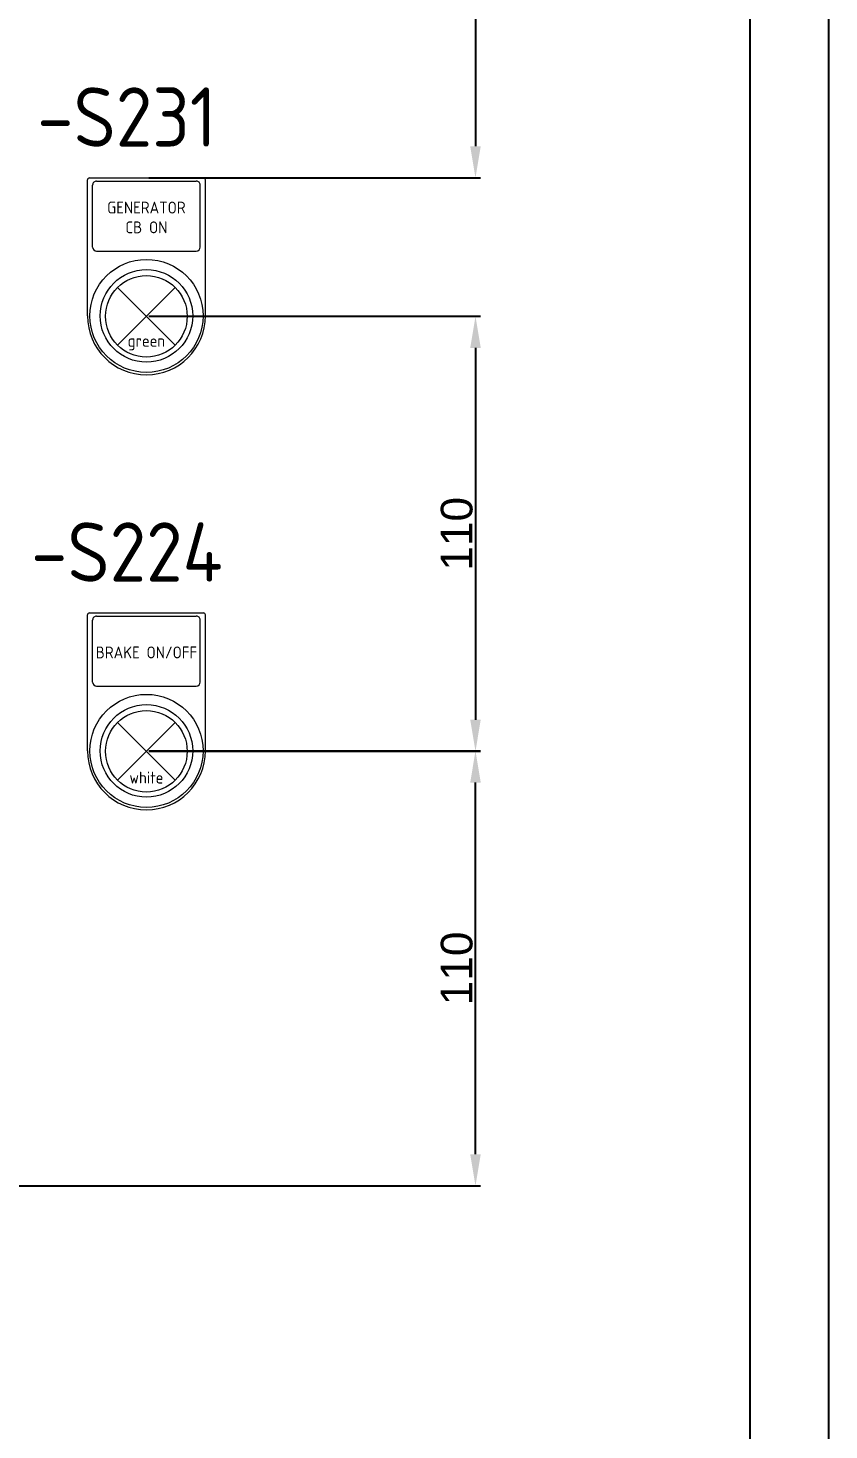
# Model space of a CAD drawing. Header units: millimetres. Extents: x 42356 to 50646, y 31507 to 39566.
# Drawn here: x 43558.1 to 43760.5, y 37394.4 to 37748.9 of the extents above; entities that cross this region are included whole.
import ezdxf
from ezdxf.enums import TextEntityAlignment as Align

# ---------------------------------------------------------------- set-up
doc = ezdxf.new("R2010")
doc.units = ezdxf.units.MM
doc.layers.add('! NO PLOT !', color=7, linetype='Continuous', true_color=0xff75dd, plot=False)
doc.layers.add('000-PI-Oprema', color=30, linetype='Continuous', lineweight=5)
doc.layers.add('000-PI_TEXT', color=7, linetype='Continuous')
doc.styles.add('PI0', font='isocpeur.ttf', dxfattribs={"width": 0.9})
doc.styles.get("Standard").update_dxf_attribs({"font": 'arial.ttf'})
doc.dimstyles.new('ISO-25-lb', dxfattribs={"dimtxt": 8, "dimasz": 8, "dimexe": 1.25, "dimexo": 0.625, "dimtad": 1, "dimtxsty": 'Standard', "dimcen": 5, "dimadec": 0, "dimazin": 0, "dimtfac": 1, "dimtmove": 0, "dimatfit": 3, "dimfxl": 0, "dimarcsym": 0})

# ---------------------------------------------------------------- blocks, each defined once
blk = doc.blocks.new('8806000_2000x800x600')
at = {"layer": '! NO PLOT !'}
for p, q in [((-3075.82, -8.25), (-3075.82, 1831.75)), ((-3095.82, 1826.75), (-3095.82, -3.25))]:
    blk.add_line(p, q, dxfattribs=at)
blk = doc.blocks.new('podloska')
at = {"layer": '000-PI-Oprema'}
for p, q in [((43278.7, 39063.45), (43278.7, 39097.85)), ((43279.2, 39098.35), (43308, 39098.35)), ((43280, 39080.85), (43280, 39096.55)), ((43281, 39097.55), (43306.2, 39097.55)), ((43307.2, 39080.85), (43307.2, 39096.55)), ((43308.5, 39063.45), (43308.5, 39097.85)), ((43281, 39079.85), (43306.2, 39079.85))]:
    blk.add_line(p, q, dxfattribs=at)
blk.add_circle((43293.6, 39063.45), 14.3, dxfattribs=at)
at = {"layer": '000-PI-Oprema', "ltscale": 0.25}
blk.add_circle((43293.6, 39063.45), 11.7, dxfattribs=at)
at = {"layer": '000-PI-Oprema'}
for centre, radius, start, end in [((43279.2, 39097.85), 0.5, 90, 179.9998), ((43281, 39096.55), 1, 90, 180.0001), ((43306.2, 39096.55), 1, 359.9999, 90), ((43308, 39097.85), 0.5, 0.0002, 90), ((43281, 39080.85), 1, 180, 270), ((43306.2, 39080.85), 1, 270, 0), ((43293.6, 39063.45), 14.9, 180, 0)]:
    blk.add_arc(centre, radius, start, end, dxfattribs=at)
blk = doc.blocks.new('*D332')
at = {"layer": '! NO PLOT !', "color": 0, "linetype": 'Continuous', "lineweight": -2, "ltscale": 0.25, "transparency": 16777216}
for p, q in [((43413.64, 37826.02), (43672.44, 37826.02)), ((43671.19, 37818.02), (43671.19, 37719.02)), ((43588.64, 37711.02), (43672.44, 37711.02))]:
    blk.add_line(p, q, dxfattribs=at)
at = {"layer": '! NO PLOT !', "color": 0, "ltscale": 0.25, "transparency": 16777216}
for points in [[(43669.86, 37818.02), (43672.52, 37818.02), (43671.19, 37826.02)], [(43669.86, 37719.02), (43672.52, 37719.02), (43671.19, 37711.02)]]:
    blk.add_solid(points, dxfattribs=at)
at = {"layer": 'Defpoints', "color": 0, "ltscale": 0.25, "transparency": 16777216}
for p in [(43413.02, 37826.02), (43588.02, 37711.02), (43671.19, 37711.02)]:
    blk.add_point(p, dxfattribs=at)
at = {"layer": '! NO PLOT !', "color": 0, "ltscale": 0.25, "transparency": 16777216, "insert": (43666.48, 37768.52), "char_height": 8, "attachment_point": 5, "rotation": 90}
blk.add_mtext('115', dxfattribs=at)
blk = doc.blocks.new('*D333')
at = {"layer": '! NO PLOT !', "color": 0, "linetype": 'Continuous', "lineweight": -2, "ltscale": 0.25, "transparency": 16777216}
for p, q in [((43588.64, 37676.02), (43672.44, 37676.02)), ((43671.19, 37668.02), (43671.19, 37574.02)), ((43588.64, 37566.02), (43672.44, 37566.02))]:
    blk.add_line(p, q, dxfattribs=at)
at = {"layer": '! NO PLOT !', "color": 0, "ltscale": 0.25, "transparency": 16777216}
for points in [[(43669.86, 37668.02), (43672.52, 37668.02), (43671.19, 37676.02)], [(43669.86, 37574.02), (43672.52, 37574.02), (43671.19, 37566.02)]]:
    blk.add_solid(points, dxfattribs=at)
at = {"layer": 'Defpoints', "color": 0, "ltscale": 0.25, "transparency": 16777216}
for p in [(43588.02, 37676.02), (43588.02, 37566.02), (43671.19, 37566.02)]:
    blk.add_point(p, dxfattribs=at)
at = {"layer": '! NO PLOT !', "color": 0, "ltscale": 0.25, "transparency": 16777216, "insert": (43666.48, 37621.02), "char_height": 8, "attachment_point": 5, "rotation": 90}
blk.add_mtext('110', dxfattribs=at)
blk = doc.blocks.new('*D334')
at = {"layer": '! NO PLOT !', "color": 0, "linetype": 'Continuous', "lineweight": -2, "ltscale": 0.25, "transparency": 16777216}
for p, q in [((43588.64, 37566.12), (43672.44, 37566.12)), ((43671.19, 37464.12), (43671.19, 37558.12)), ((43438.64, 37456.12), (43672.44, 37456.12))]:
    blk.add_line(p, q, dxfattribs=at)
at = {"layer": '! NO PLOT !', "color": 0, "ltscale": 0.25, "transparency": 16777216}
for points in [[(43669.86, 37558.12), (43672.52, 37558.12), (43671.19, 37566.12)], [(43669.86, 37464.12), (43672.52, 37464.12), (43671.19, 37456.12)]]:
    blk.add_solid(points, dxfattribs=at)
at = {"layer": 'Defpoints', "color": 0, "ltscale": 0.25, "transparency": 16777216}
for p in [(43588.02, 37566.12), (43671.19, 37566.12), (43438.02, 37456.12)]:
    blk.add_point(p, dxfattribs=at)
at = {"layer": '! NO PLOT !', "color": 0, "ltscale": 0.25, "transparency": 16777216, "insert": (43666.48, 37511.12), "char_height": 8, "attachment_point": 5, "rotation": 90}
blk.add_mtext('110', dxfattribs=at)

msp = doc.modelspace()

# ---------------------------------------------------------------- linework, layer by layer
at = {"layer": '000-PI-Oprema'}
for p, q in [((43580.735, 37683.302), (43595.301, 37668.736)), ((43595.301, 37683.302), (43580.735, 37668.736)), ((43580.735, 37573.302), (43595.301, 37558.736)), ((43595.301, 37573.302), (43580.735, 37558.736))]:
    msp.add_line(p, q, dxfattribs=at)
for centre in [(43588.018, 37676.019), (43588.018, 37566.019)]:
    msp.add_circle(centre, 10.3, dxfattribs=at)

# ---------------------------------------------------------------- block references
msp.add_blockref('8806000_2000x800x600', (46836.345, 36655.52))
for p in [(294.422, -1387.331), (294.422, -1497.331)]:
    msp.add_blockref('podloska', p, dxfattribs=at)

# ---------------------------------------------------------------- texts
at = {"layer": '! NO PLOT !', "char_height": 3, "width": 27.82747, "attachment_point": 5, "style": 'PI0'}
for s, insert in [('{\\fISOCPEUR|b0|i0|c238|p34;green}', (43588.018, 37669.366)), ('{\\fISOCPEUR|b0|i0|c238|p34;white}', (43588.018, 37559.366))]:
    msp.add_mtext(s, dxfattribs=dict(at, insert=insert))
at = {"layer": '000-PI_TEXT', "style": 'PI0', "width": 0.9}
for s, p in [('-S231', (43583.081, 37726.439)), ('-S224', (43583.081, 37616.439))]:
    msp.add_text(s, height=15, dxfattribs=at).set_placement(p, align=Align.MIDDLE)
at = {"layer": '000-PI_TEXT', "char_height": 3, "width": 24.5, "attachment_point": 5, "style": 'PI0'}
for s, insert in [('GENERATOR CB {\\fISOCPEUR|b0|i0|c238|p34;ON}', (43588.018, 37701.019)), ('BRAKE ON/OFF', (43588.018, 37591.019))]:
    msp.add_mtext(s, dxfattribs=dict(at, insert=insert))

# ---------------------------------------------------------------- dimensions: what is measured, and where the dimension line sits
at = {"layer": '! NO PLOT !', "ltscale": 0.25}
for base, p1, p2, picture, middle in [((43671.189, 37711.019), (43413.018, 37826.019), (43588.018, 37711.019), '*D332', (43666.479, 37768.519)), ((43671.189, 37566.019), (43588.018, 37676.019), (43588.018, 37566.019), '*D333', (43666.479, 37621.019)), ((43671.189, 37566.119), (43438.018, 37456.119), (43588.018, 37566.119), '*D334', (43666.479, 37511.119))]:
    dim = msp.add_linear_dim(base=base, p1=p1, p2=p2, angle=90, dimstyle='ISO-25-lb', dxfattribs=at)
    dim.commit()
    dim.dimension.update_dxf_attribs({"geometry": picture, "text_midpoint": middle})

doc.saveas('drawing.dxf')
